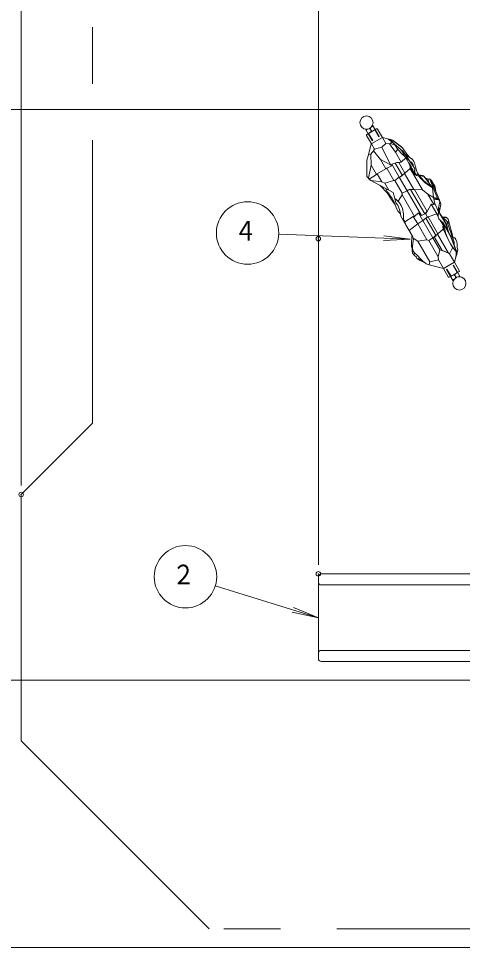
# Model space of a CAD drawing. Units: millimetres on the paper, scale 1:60. Extents: x 0 to 420, y -297 to 594.
# Drawn here: x 53.3 to 103.1, y 420.9 to 525.1 of the extents above; entities that cross this region are included whole.
import ezdxf
from ezdxf.enums import TextEntityAlignment as Align

# ---------------------------------------------------------------- set-up
doc = ezdxf.new("R2010")
doc.units = ezdxf.units.MM
doc.header["$PDMODE"] = 32
doc.header["$PDSIZE"] = 0.5
doc.linetypes.add('USER3', pattern=[63.5, 31.75, -6.35, 6.35, -6.35, 6.35, -6.35])
doc.layers.add('LY_1', color=7, linetype='Continuous', lineweight=18)
doc.styles.add('ＭＳ ゴシック', font='')
doc.styles.get('ＭＳ ゴシック').set_extended_font_data('MS Gothic')

msp = doc.modelspace()

# ---------------------------------------------------------------- linework, layer by layer
at = {"layer": 'LY_1'}
for p, q in [((53.59, 472.661), (53.59, 561.453)), ((86.923, 463.763), (86.923, 552.891)), ((184.573, 514.839), (44.546, 514.839)), ((93.455, 512.695), (92.358, 512.061)), ((92.869, 511.009), (92.327, 511.948)), ((94.038, 511.684), (92.941, 511.051)), ((94.11, 511.726), (93.569, 512.664)), ((94.106, 511.724), (94.038, 511.684)), ((94.106, 511.724), (94.11, 511.726)), ((94.493, 511.054), (94.106, 511.724)), ((94.113, 511.721), (94.106, 511.724)), ((94.12, 511.723), (94.11, 511.726)), ((94.113, 511.721), (94.11, 511.726)), ((94.112, 511.724), (94.12, 511.723)), ((94.681, 511.574), (94.12, 511.723)), ((92.866, 511), (92.532, 509.76)), ((92.869, 511.009), (92.866, 511)), ((92.866, 511), (92.87, 511.007)), ((92.869, 511.009), (92.873, 511.012)), ((92.872, 511.004), (92.869, 511.009)), ((92.872, 511.004), (92.873, 511.012)), ((92.873, 511.012), (92.941, 511.051)), ((92.873, 511.012), (93.215, 510.419)), ((93.215, 510.419), (94.051, 510.618)), ((94.051, 510.618), (94.493, 511.054)), ((95, 508.635), (94.051, 510.618)), ((94.681, 511.574), (94.904, 511.515)), ((94.876, 511.472), (95.174, 511.219)), ((95.162, 511.446), (94.915, 511.511)), ((94.915, 511.511), (95.152, 511.365)), ((95.152, 511.365), (95.22, 511.276)), ((95.174, 511.219), (95.452, 510.982)), ((95.22, 511.276), (95.391, 511.038)), ((95.338, 511.359), (96.253, 510.654)), ((95.452, 510.982), (96.162, 510.379)), ((96.351, 510.538), (95.455, 511.223)), ((95.496, 510.941), (95.556, 510.857)), ((95.556, 510.857), (95.781, 510.475)), ((96.253, 510.654), (96.351, 510.538)), ((92.378, 509.186), (92.532, 509.76)), ((95.781, 510.475), (96.197, 509.971)), ((96.162, 510.379), (96.206, 510.33)), ((96.197, 509.971), (96.656, 509.558)), ((96.206, 510.33), (96.656, 509.558)), ((96.206, 510.33), (96.37, 510.219)), ((96.351, 510.538), (96.85, 509.843)), ((96.37, 510.219), (96.43, 510.143)), ((96.43, 510.143), (97.724, 508.259)), ((96.656, 509.558), (97.113, 509.151)), ((97.353, 509.358), (96.677, 509.791)), ((96.85, 509.843), (97.204, 509.451)), ((97.165, 509.475), (96.915, 509.634)), ((97.165, 509.475), (96.915, 509.634)), ((92.363, 507.343), (92.378, 509.186)), ((95.075, 508.505), (95, 508.635)), ((95.159, 508.718), (95.075, 508.505)), ((96.006, 507.251), (95.159, 508.718)), ((95.597, 508.872), (95.935, 508.928)), ((96.685, 509.509), (96.733, 509.425)), ((96.733, 509.425), (97.148, 508.703)), ((97.023, 508.921), (97.337, 508.457)), ((97.148, 508.703), (97.687, 507.765)), ((97.148, 508.703), (97.235, 508.431)), ((97.353, 509.358), (97.165, 509.475)), ((97.353, 509.358), (97.165, 509.475)), ((97.186, 509.047), (97.341, 508.95)), ((97.204, 509.451), (97.353, 509.358)), ((97.337, 508.457), (97.238, 508.547)), ((97.341, 508.95), (97.431, 508.861)), ((97.527, 509.192), (97.565, 509.138)), ((97.529, 508.725), (97.542, 508.689)), ((97.565, 509.138), (97.638, 509.033)), ((97.638, 509.033), (97.722, 508.859)), ((97.711, 508.875), (97.828, 508.434)), ((96.595, 507.684), (96.115, 507.299)), ((97.35, 508.351), (97.526, 508.087)), ((97.526, 508.087), (97.514, 508.039)), ((97.726, 508.083), (97.663, 507.807)), ((97.686, 507.764), (97.753, 508.068)), ((97.764, 508.072), (97.703, 507.742)), ((97.828, 508.434), (97.97, 507.895)), ((97.907, 507.605), (98.017, 507.582)), ((98.017, 507.582), (98.577, 507.464)), ((98.043, 507.737), (98.154, 507.578)), ((98.154, 507.578), (98.175, 507.55)), ((98.154, 507.578), (98.175, 507.55)), ((98.175, 507.55), (98.178, 507.546)), ((98.175, 507.55), (98.178, 507.546)), ((92.363, 507.343), (92.543, 507.137)), ((92.543, 507.137), (92.641, 507.034)), ((92.641, 507.034), (92.673, 506.985)), ((92.673, 506.985), (92.826, 506.902)), ((94.83, 505.807), (92.826, 506.902)), ((96.877, 505.743), (96.006, 507.251)), ((98.185, 507.392), (98.215, 507.455)), ((98.332, 507.209), (98.185, 507.392)), ((98.215, 507.455), (98.765, 506.857)), ((98.77, 507.339), (98.222, 507.456)), ((98.9, 506.646), (98.332, 507.209)), ((98.577, 507.464), (98.753, 507.361)), ((98.753, 507.361), (99.723, 506.082)), ((98.765, 506.857), (99.182, 506.521)), ((99.724, 506.058), (98.9, 506.646)), ((98.907, 507.177), (99.184, 507.061)), ((98.982, 507.05), (99.344, 507.062)), ((99.23, 506.933), (99.073, 506.952)), ((99.182, 506.521), (99.613, 506.218)), ((99.228, 506.941), (99.304, 507.063)), ((99.35, 506.557), (99.23, 506.933)), ((99.344, 507.062), (99.532, 506.979)), ((100.293, 504.879), (99.422, 507.044)), ((99.532, 506.979), (99.619, 506.856)), ((99.619, 506.856), (100.626, 504.388)), ((99.734, 506.719), (99.892, 506.445)), ((99.894, 506.441), (99.981, 506.281)), ((99.958, 506.227), (99.897, 506.436)), ((93.828, 506.354), (94.688, 505.459)), ((94.694, 505.597), (94.445, 506.017)), ((94.688, 505.459), (95.011, 504.899)), ((94.794, 505.467), (94.694, 505.597)), ((94.995, 505.187), (94.794, 505.467)), ((95.329, 505.534), (94.83, 505.807)), ((95.495, 504.885), (95.329, 505.534)), ((98.478, 502.97), (96.877, 505.743)), ((96.975, 505.809), (97.263, 505.895)), ((97.263, 505.895), (97.698, 505.873)), ((99.723, 506.082), (99.84, 504.992)), ((99.936, 506.078), (99.958, 506.227)), ((100.062, 505.907), (99.936, 506.078)), ((99.981, 506.281), (100.063, 505.898)), ((100.063, 505.898), (100.083, 505.718)), ((95.16, 504.936), (94.995, 505.187)), ((95.011, 504.899), (95.554, 504.157)), ((95.382, 504.539), (95.16, 504.936)), ((95.554, 504.157), (95.382, 504.539)), ((95.641, 504.774), (95.495, 504.885)), ((95.496, 504.88), (95.62, 504.392)), ((95.62, 504.392), (95.823, 504.106)), ((95.814, 504.628), (95.641, 504.774)), ((96.035, 504.387), (95.814, 504.628)), ((96.23, 504.088), (96.035, 504.387)), ((99.84, 504.992), (100.002, 504.319)), ((99.866, 504.975), (100.293, 504.879)), ((99.869, 504.958), (100.24, 504.753)), ((100.24, 504.753), (99.927, 504.705)), ((100.262, 504.743), (100.445, 504.717)), ((100.445, 504.717), (100.293, 504.879)), ((100.401, 503.832), (100.54, 504.498)), ((100.54, 504.498), (100.445, 504.717)), ((100.545, 504.491), (100.624, 504.344)), ((100.626, 504.388), (100.646, 504.199)), ((95.554, 504.157), (95.722, 503.668)), ((95.722, 503.668), (95.871, 503.409)), ((95.823, 504.106), (96.022, 503.622)), ((95.871, 503.409), (96.13, 503.155)), ((96.022, 503.622), (96.129, 503.157)), ((96.374, 503.75), (96.23, 504.088)), ((96.482, 503.17), (96.374, 503.75)), ((99.128, 503.398), (98.849, 503.149)), ((100.002, 504.319), (100.385, 503.432)), ((100.385, 503.432), (100.411, 503.22)), ((100.386, 503.65), (100.401, 503.832)), ((100.435, 503.361), (100.386, 503.65)), ((100.538, 503.142), (100.435, 503.361)), ((100.646, 504.199), (100.51, 503.46)), ((100.51, 503.46), (100.515, 503.302)), ((100.515, 503.302), (100.576, 503.143)), ((96.129, 503.157), (96.162, 502.905)), ((96.162, 502.905), (96.781, 501.834)), ((96.456, 502.548), (96.326, 502.621)), ((96.456, 502.548), (96.482, 503.17)), ((96.606, 502.232), (96.456, 502.548)), ((98.647, 502.411), (98.161, 503.252)), ((98.186, 503.233), (98.478, 502.97)), ((99.765, 500.474), (98.647, 502.411)), ((98.985, 502.673), (99.239, 502.806)), ((100.406, 503.2), (100.364, 502.996)), ((100.411, 503.22), (100.406, 503.2)), ((100.508, 502.532), (100.605, 502.439)), ((101.202, 502.086), (100.538, 503.142)), ((100.576, 503.143), (101.219, 502.122)), ((100.605, 502.439), (100.627, 502.418)), ((100.86, 502.171), (100.624, 502.42)), ((100.624, 502.42), (100.957, 502.09)), ((100.627, 502.418), (100.951, 502.108)), ((100.786, 502.81), (101.232, 502.772)), ((101.333, 502.323), (100.807, 502.806)), ((100.807, 502.806), (100.943, 502.732)), ((100.943, 502.732), (101.351, 502.701)), ((101.232, 502.772), (101.351, 502.701)), ((102.159, 499.98), (101.328, 502.328)), ((101.328, 502.328), (101.606, 502.076)), ((101.351, 502.701), (101.473, 502.55)), ((101.473, 502.55), (102.063, 500.468)), ((96.781, 501.834), (96.606, 502.232)), ((97.097, 501.286), (96.781, 501.834)), ((97.467, 500.645), (97.097, 501.286)), ((100.878, 501.994), (100.86, 502.171)), ((100.986, 501.326), (100.878, 501.994)), ((100.957, 502.101), (101.791, 500.657)), ((100.957, 502.09), (100.997, 501.918)), ((101.325, 500.589), (100.986, 501.326)), ((100.992, 501.968), (101.794, 500.585)), ((100.997, 501.918), (101.177, 501.034)), ((101.434, 501.274), (101.202, 502.086)), ((101.219, 502.122), (101.281, 501.976)), ((101.281, 501.976), (101.522, 501.122)), ((101.522, 501.122), (101.434, 501.274)), ((82.481, 500.864), (97.235, 500.3)), ((97.235, 500.3), (94.239, 500.153)), ((97.235, 500.3), (94.258, 500.676)), ((97.414, 500.738), (97.388, 499.64)), ((97.571, 500.411), (97.55, 500.447)), ((97.571, 500.411), (97.558, 500.416)), ((100.555, 499.106), (99.765, 500.474)), ((100.335, 500.908), (99.932, 500.555)), ((101.177, 501.034), (101.362, 500.547)), ((101.752, 499.802), (101.325, 500.589)), ((101.362, 500.547), (101.72, 499.84)), ((101.791, 500.657), (102.395, 499.047)), ((101.794, 500.585), (102.322, 499.157)), ((102.063, 500.468), (102.216, 500.442)), ((102.216, 500.442), (102.35, 500.274)), ((102.35, 500.274), (102.45, 500.002)), ((97.388, 499.64), (97.384, 499.476)), ((97.384, 499.476), (97.413, 499.33)), ((97.388, 499.636), (97.506, 499.674)), ((97.418, 499.493), (97.388, 499.636)), ((97.413, 499.33), (97.459, 499.247)), ((97.479, 499.403), (97.418, 499.493)), ((97.459, 499.247), (97.429, 498.976)), ((97.442, 499.277), (97.479, 499.403)), ((97.492, 499.501), (97.459, 499.247)), ((97.492, 499.501), (97.459, 499.247)), ((97.486, 499.307), (97.492, 499.501)), ((97.513, 499.134), (97.486, 499.307)), ((97.492, 499.505), (97.572, 500.121)), ((97.572, 498.977), (97.513, 499.134)), ((101.98, 499.424), (101.752, 499.802)), ((102.298, 498.999), (101.98, 499.424)), ((102.16, 499.704), (102.159, 499.98)), ((102.322, 499.157), (102.3, 499.007)), ((102.551, 499.16), (102.44, 498.639)), ((102.45, 500.002), (102.499, 499.796)), ((102.499, 499.796), (102.503, 499.381)), ((102.503, 499.381), (102.551, 499.16)), ((97.429, 498.976), (97.491, 498.753)), ((97.491, 498.753), (97.678, 498.518)), ((97.713, 498.783), (97.572, 498.977)), ((97.678, 498.518), (97.713, 498.783)), ((97.678, 498.518), (97.949, 498.273)), ((98.038, 498.465), (97.713, 498.783)), ((97.949, 498.273), (97.969, 498.151)), ((97.969, 498.151), (98.36, 497.929)), ((98.36, 498.138), (98.038, 498.465)), ((98.65, 497.827), (98.104, 498.128)), ((98.65, 497.827), (98.36, 498.138)), ((100.555, 499.106), (100.36, 498.329)), ((100.36, 498.329), (100.385, 498)), ((100.809, 499.036), (100.555, 499.106)), ((101.151, 498.916), (100.809, 499.036)), ((100.809, 499.036), (101.51, 498.739)), ((101.51, 498.739), (101.151, 498.916)), ((101.647, 498.662), (101.51, 498.739)), ((102.19, 497.723), (101.647, 498.662)), ((102.194, 497.725), (102.345, 498.288)), ((102.377, 498.85), (102.298, 498.999)), ((102.44, 498.639), (102.344, 498.283)), ((102.344, 498.283), (102.395, 498.623)), ((102.395, 498.624), (102.345, 498.288)), ((102.395, 498.623), (102.377, 498.85)), ((102.395, 499.047), (102.397, 498.639)), ((102.44, 498.639), (102.431, 498.605)), ((98.36, 497.929), (98.934, 497.604)), ((98.934, 497.604), (98.65, 497.827)), ((99.035, 497.547), (98.934, 497.604)), ((99.037, 497.546), (99.128, 497.495)), ((99.128, 497.495), (99.228, 497.468)), ((99.349, 497.436), (99.231, 497.467)), ((99.349, 497.436), (100.952, 497.009)), ((100.385, 498), (100.956, 497.011)), ((100.956, 497.011), (101.024, 497.05)), ((102.121, 497.684), (101.024, 497.05)), ((102.194, 497.725), (102.121, 497.684)), ((102.735, 496.787), (102.194, 497.725)), ((100.956, 497.011), (100.947, 497.018)), ((101.494, 496.07), (100.947, 497.018)), ((101.608, 496.04), (102.705, 496.673)), ((75.364, 461.404), (86.923, 457.846)), ((86.923, 457.846), (84.144, 458.975)), ((86.923, 457.846), (83.99, 458.476)), ((134.573, 450.854), (44.546, 450.854)), ((121.839, 420.854), (36.292, 420.854))]:
    msp.add_line(p, q, dxfattribs=at)
at = {"layer": 'LY_1', "linetype": 'USER3'}
for p, q in [((61.58, 479.651), (61.58, 526.122)), ((53.59, 471.661), (61.58, 479.651)), ((53.59, 444.032), (53.59, 471.661)), ((74.692, 422.93), (53.59, 444.032)), ((120.763, 422.93), (74.692, 422.93))]:
    msp.add_line(p, q, dxfattribs=at)
at = {"layer": 'LY_1', "lineweight": 9}
for p, q in [((92.68, 512.737), (92.85, 512.441)), ((92.709, 512.754), (92.879, 512.458)), ((92.982, 513.047), (93.028, 513.073)), ((92.982, 513.047), (93.032, 512.96)), ((93.01, 513.106), (93.757, 511.811)), ((93.032, 512.96), (93.078, 512.987)), ((92.224, 512.652), (92.972, 511.357)), ((92.289, 512.647), (92.243, 512.62)), ((92.289, 512.647), (92.339, 512.56)), ((92.339, 512.56), (92.293, 512.533)), ((92.512, 512.155), (92.558, 512.181)), ((92.836, 512.375), (92.558, 512.181)), ((92.558, 512.181), (93.018, 511.384)), ((92.76, 511.832), (92.714, 511.805)), ((92.86, 511.658), (92.814, 511.632)), ((92.944, 512.438), (93.251, 512.581)), ((93.297, 512.608), (93.251, 512.581)), ((93.251, 512.581), (93.711, 511.784)), ((93.453, 512.232), (93.499, 512.258)), ((93.553, 512.058), (93.599, 512.085)), ((93.757, 511.811), (93.711, 511.784)), ((92.972, 511.357), (93.018, 511.384)), ((94.493, 511.054), (94.899, 511.023)), ((95, 511.056), (94.899, 511.023)), ((94.899, 511.023), (95.564, 510.073)), ((95.174, 511.219), (95, 511.056)), ((95.585, 510.8), (95, 511.056)), ((92.827, 509.85), (92.532, 509.76)), ((92.827, 509.85), (93.115, 510.208)), ((92.843, 508.6), (92.827, 509.85)), ((93.115, 510.208), (93.215, 510.419)), ((93.115, 510.208), (93.89, 509.244)), ((95.564, 510.073), (95.853, 510.389)), ((95.564, 510.073), (96.213, 508.949)), ((92.543, 507.137), (92.843, 508.6)), ((93.446, 507.555), (92.843, 508.6)), ((93.89, 509.244), (95, 508.635)), ((93.89, 509.244), (94.503, 508.183)), ((95.557, 508.851), (95.159, 508.718)), ((95.744, 508.901), (95.557, 508.851)), ((96.361, 507.457), (95.557, 508.851)), ((95.935, 508.928), (95.744, 508.901)), ((95.935, 508.928), (96.213, 508.949)), ((95.935, 508.928), (96.632, 507.72)), ((96.213, 508.949), (96.733, 509.425)), ((97.19, 508.621), (97.148, 508.703)), ((97.219, 508.547), (97.19, 508.621)), ((97.234, 508.484), (97.219, 508.547)), ((97.469, 508.806), (97.431, 508.861)), ((97.521, 508.738), (97.469, 508.806)), ((97.57, 508.484), (97.543, 508.684)), ((93.446, 507.555), (92.641, 507.034)), ((93.515, 507.633), (93.446, 507.555)), ((94.503, 508.183), (93.515, 507.633)), ((94.031, 506.738), (93.515, 507.633)), ((94.503, 508.183), (94.587, 508.267)), ((94.587, 508.267), (95.075, 508.505)), ((94.587, 508.267), (95.373, 506.906)), ((96.613, 507.703), (96.595, 507.684)), ((96.595, 507.684), (97.637, 505.878)), ((96.632, 507.72), (96.613, 507.703)), ((96.632, 507.72), (97.206, 508.241)), ((97.235, 508.431), (97.206, 508.241)), ((97.206, 508.241), (98.589, 505.846)), ((97.235, 508.431), (97.234, 508.484)), ((97.634, 507.735), (97.235, 508.431)), ((97.729, 507.831), (97.723, 507.852)), ((98.128, 507.56), (98.154, 507.578)), ((92.826, 506.902), (94.031, 506.738)), ((94.383, 506.58), (94.031, 506.738)), ((94.383, 506.58), (95.373, 506.906)), ((94.83, 505.807), (94.383, 506.58)), ((95.373, 506.906), (95.484, 506.888)), ((95.484, 506.888), (96.006, 507.251)), ((95.484, 506.888), (96.313, 505.453)), ((96.115, 507.299), (96.006, 507.251)), ((96.115, 507.299), (96.246, 507.369)), ((96.246, 507.369), (96.361, 507.457)), ((98.185, 507.392), (98.075, 507.415)), ((98.193, 507.403), (98.185, 507.392)), ((98.193, 507.403), (98.185, 507.392)), ((98.2, 507.413), (98.193, 507.403)), ((98.2, 507.413), (98.193, 507.403)), ((98.206, 507.422), (98.2, 507.413)), ((98.206, 507.422), (98.2, 507.413)), ((98.211, 507.431), (98.206, 507.422)), ((98.211, 507.431), (98.206, 507.422)), ((98.214, 507.438), (98.211, 507.431)), ((98.214, 507.438), (98.211, 507.431)), ((98.215, 507.445), (98.214, 507.438)), ((98.215, 507.445), (98.214, 507.438)), ((98.215, 507.455), (98.216, 507.451)), ((98.215, 507.455), (98.216, 507.451)), ((98.216, 507.451), (98.215, 507.445)), ((98.216, 507.451), (98.215, 507.445)), ((99.686, 506.692), (99.734, 506.719)), ((99.808, 506.396), (99.892, 506.445)), ((96.313, 505.453), (96.307, 505.287)), ((96.313, 505.453), (96.877, 505.743)), ((96.975, 505.809), (96.877, 505.743)), ((97.11, 505.873), (96.975, 505.809)), ((97.263, 505.895), (97.11, 505.873)), ((98.849, 503.149), (97.263, 505.895)), ((97.637, 505.878), (97.668, 505.875)), ((97.668, 505.875), (97.698, 505.873)), ((98.589, 505.846), (97.698, 505.873)), ((97.698, 505.873), (99.128, 503.398)), ((98.589, 505.846), (99.205, 505.356)), ((99.933, 506.093), (99.949, 506.09)), ((95.89, 504.556), (96.307, 505.287)), ((96.307, 505.287), (97.719, 502.842)), ((99.205, 505.356), (99.864, 504.215)), ((99.84, 504.992), (99.205, 505.356)), ((99.04, 503.279), (99.128, 503.398)), ((99.128, 503.398), (99.589, 504.238)), ((99.864, 504.215), (99.589, 504.238)), ((99.589, 504.238), (100.218, 503.148)), ((99.864, 504.215), (100.002, 504.319)), ((100.378, 503.463), (100.378, 503.463)), ((96.631, 502.236), (96.504, 502.456)), ((96.631, 502.236), (97.573, 502.864)), ((97.719, 502.842), (97.573, 502.864)), ((97.573, 502.864), (98.065, 502.012)), ((97.719, 502.842), (98.161, 503.252)), ((98.065, 502.012), (98.647, 502.411)), ((98.161, 503.252), (98.186, 503.233)), ((98.478, 502.97), (98.849, 503.149)), ((98.66, 502.413), (98.647, 502.411)), ((98.985, 502.673), (98.66, 502.413)), ((98.849, 503.149), (98.888, 503.17)), ((98.888, 503.17), (98.926, 503.195)), ((98.926, 503.195), (99.04, 503.279)), ((99.168, 502.776), (98.926, 503.195)), ((99.073, 502.732), (98.985, 502.673)), ((100.128, 500.694), (98.985, 502.673)), ((99.168, 502.776), (99.073, 502.732)), ((99.203, 502.792), (99.168, 502.776)), ((99.239, 502.806), (99.203, 502.792)), ((100.218, 503.148), (99.239, 502.806)), ((99.239, 502.806), (100.335, 500.908)), ((100.406, 503.2), (100.209, 503.125)), ((100.218, 503.148), (100.209, 503.125)), ((100.209, 503.125), (100.353, 502.875)), ((100.605, 502.439), (100.875, 501.971)), ((100.732, 502.31), (100.627, 502.418)), ((100.811, 502.213), (100.732, 502.31)), ((96.602, 502.243), (96.631, 502.236)), ((98.065, 502.012), (97.097, 501.286)), ((98.065, 502.012), (99.098, 500.224)), ((100.926, 501.43), (100.335, 500.908)), ((100.862, 502.128), (100.811, 502.213)), ((100.884, 502.058), (100.862, 502.128)), ((100.895, 501.759), (100.926, 501.43)), ((100.926, 501.43), (100.986, 501.326)), ((98.087, 500.083), (97.571, 500.411)), ((99.098, 500.224), (98.087, 500.083)), ((99.098, 500.224), (99.304, 500.158)), ((99.304, 500.158), (99.765, 500.474)), ((99.932, 500.555), (99.765, 500.474)), ((99.932, 500.555), (100.036, 500.616)), ((100.809, 499.036), (99.932, 500.555)), ((100.036, 500.616), (100.128, 500.694)), ((100.31, 500.885), (100.286, 500.86)), ((100.286, 500.86), (101.51, 498.739)), ((100.335, 500.908), (100.31, 500.885)), ((101.801, 500.586), (101.794, 500.585)), ((101.801, 500.586), (101.794, 500.585)), ((101.807, 500.586), (101.801, 500.586)), ((101.807, 500.586), (101.801, 500.586)), ((101.812, 500.586), (101.807, 500.586)), ((101.812, 500.586), (101.807, 500.586)), ((101.817, 500.586), (101.812, 500.586)), ((101.817, 500.586), (101.812, 500.586)), ((101.82, 500.585), (101.817, 500.586)), ((101.82, 500.585), (101.817, 500.586)), ((101.823, 500.584), (101.82, 500.585)), ((101.823, 500.584), (101.82, 500.585)), ((101.825, 500.582), (101.823, 500.584)), ((101.825, 500.582), (101.823, 500.584)), ((101.826, 500.581), (101.825, 500.582)), ((101.826, 500.581), (101.825, 500.582)), ((99.425, 497.765), (98.087, 500.083)), ((99.304, 500.158), (100.36, 498.329)), ((101.99, 499.408), (101.647, 498.662)), ((99.349, 497.436), (99.425, 497.765)), ((100.385, 498), (99.425, 497.765)), ((102.091, 497.377), (102.044, 497.35)), ((102.505, 496.553), (102.044, 497.35)), ((102.838, 496.082), (102.091, 497.377)), ((102.203, 497.076), (102.249, 497.103)), ((101.305, 496.924), (101.352, 496.95)), ((102.053, 495.629), (101.305, 496.924)), ((101.812, 496.153), (101.352, 496.95)), ((101.51, 496.676), (101.464, 496.649)), ((101.61, 496.503), (101.564, 496.476)), ((101.766, 496.127), (101.812, 496.153)), ((102.119, 496.297), (101.812, 496.153)), ((102.354, 495.981), (102.183, 496.276)), ((102.383, 495.997), (102.212, 496.293)), ((102.227, 496.359), (102.505, 496.553)), ((102.303, 496.903), (102.349, 496.93)), ((102.551, 496.58), (102.505, 496.553)), ((102.723, 496.175), (102.769, 496.201)), ((102.773, 496.088), (102.723, 496.175)), ((102.773, 496.088), (102.819, 496.115)), ((102.03, 495.775), (101.984, 495.748)), ((102.08, 495.688), (102.03, 495.775)), ((102.08, 495.688), (102.034, 495.661)), ((87.256, 462.763), (135.173, 462.763)), ((86.923, 453.263), (86.923, 462.43)), ((87.256, 461.513), (135.173, 461.513)), ((87.256, 454.18), (135.173, 454.18)), ((87.256, 452.93), (135.173, 452.93))]:
    msp.add_line(p, q, dxfattribs=at)
for centre in [(92.323, 513.388), (102.74, 495.346)]:
    msp.add_circle(centre, 0.743, dxfattribs=at)
at = {"layer": 'LY_1'}
for centre in [(78.984, 500.998), (72.019, 462.434)]:
    msp.add_circle(centre, 3.5, dxfattribs=at)
at = {"layer": 'LY_1', "lineweight": 9}
for centre, radius, start, end in [((92.982, 513.047), 0.1, 238.73536, 300), ((92.289, 512.647), 0.1, 300, 1.26464), ((92.807, 512.416), 0.05, 304.96974, 30), ((92.923, 512.483), 0.05, 210, 295.03026), ((95.036, 510.977), 0.486, 30.44801, 74.99252), ((96.044, 510.242), 0.181, 20.81234, 49.30191), ((96.206, 510.272), 0.0353, 33.1488, 77.86646), ((96.415, 510.11), 0.0365, 35.10912, 65.71661), ((96.657, 509.744), 0.0504, 4.50385, 49.84554), ((96.811, 508.909), 0.694, 315.75132, 319.32914), ((98.212, 508.068), 0.667, 209.88238, 258.13203), ((98.842, 505.65), 2.41, 118.63289, 120.06641), ((97.502, 508.164), 0.237, 342.84923, 34.07812), ((97.525, 508.135), 0.235, 343.58767, 34.05176), ((98.454, 508.022), 0.75, 194.80887, 210.27158), ((97.949, 507.257), 0.332, 36.73018, 78.12089), ((98.535, 507.189), 0.278, 38.34561, 77.77256), ((98.723, 507.277), 0.0899, 37.12824, 70.46827), ((99.996, 504.664), 0.266, 18.01194, 69.22046), ((100.173, 504.614), 0.29, 20.71135, 65.64937), ((100.451, 504.654), 0.0634, 35.08145, 95.39789), ((100.529, 504.449), 0.068, 32.88475, 92.13432), ((100.118, 503.553), 0.401, 350.82748, 45.09198), ((101.71, 500.617), 0.0897, 339.56354, 26.4419), ((101.951, 498.868), 0.475, 351.76225, 38.51383), ((102.072, 498.926), 0.345, 20.47184, 43.4081), ((102.14, 496.251), 0.05, 30, 115.03026), ((102.255, 496.318), 0.05, 124.96974, 210), ((102.773, 496.088), 0.1, 120, 181.26464), ((102.08, 495.688), 0.1, 58.73536, 120), ((87.256, 462.43), 0.333, 90, 180), ((87.256, 461.846), 0.333, 180, 270), ((87.256, 453.846), 0.333, 90, 180), ((87.256, 453.263), 0.333, 180, 270)]:
    msp.add_arc(centre, radius, start, end, dxfattribs=at)
at = {"layer": 'LY_1'}
for centre, radius, start, end in [((93.496, 512.623), 0.0833, 30, 119.99962), ((92.399, 511.989), 0.0833, 119.99962, 210), ((94.552, 511.091), 0.5, 49.65073, 75.08414), ((95.033, 510.963), 0.5, 52.44936, 75.08414), ((95.946, 510.125), 0.333, 29.88238, 49.65073), ((96.277, 510.081), 0.167, 34.35074, 55.87079), ((97.068, 508.885), 0.553, 34.00903, 58.87354), ((97.976, 507.931), 0.333, 209.88238, 258.13203), ((97.518, 508.118), 0.25, 349.50743, 34.35074), ((98.454, 508.022), 0.5, 194.80887, 214.82522), ((98.525, 507.134), 0.333, 36.09206, 78.13203), ((155.732, 548.877), 70.484, 216.11741, 217.32901), ((99.301, 506.469), 0.5, 30, 50.58382), ((99.898, 504.943), 0.0219, 80.46715, 127.20294), ((100.202, 504.567), 0.325, 22.32986, 73.76181), ((100.318, 504.26), 0.333, 349.50743, 22.19776), ((103.636, 505.327), 3.754, 205.86153, 209.76754), ((100.087, 503.301), 0.333, 348.13203, 29.13467), ((100.087, 503.301), 0.333, 348.1354, 29.18942), ((100.853, 502.894), 0.5, 168.13203, 182.13089), ((100.853, 502.894), 0.5, 182.13089, 226.31679), ((100.084, 503.288), 0.333, 348.13338, 352.07972), ((96.746, 500.228), 0.833, 15.24889, 30), ((96.746, 500.228), 0.833, 13.02956, 15.24889), ((96.746, 500.228), 0.833, 352.59914, 13.02956), ((101.358, 500.407), 0.5, 20.3529, 30), ((108.451, 503.819), 7.811, 210.94606, 216.34581), ((102.393, 499.106), 0.167, 344.91586, 17.09551), ((101.927, 498.873), 0.5, 351.5699, 20.3529), ((99.445, 498.272), 0.833, 240.46554, 255.08414), ((101.566, 496.112), 0.0833, 210, 300.00038), ((102.663, 496.745), 0.0833, 300.00038, 30)]:
    msp.add_arc(centre, radius, start, end, dxfattribs=at)
for p in [(86.923, 500.371), (53.59, 471.661), (53.59, 471.661), (86.923, 462.763)]:
    msp.add_point(p, dxfattribs=at)

# ---------------------------------------------------------------- texts
at = {"layer": 'LY_1', "style": 'ＭＳ ゴシック', "width": 0.85}
for s, p in [('４', (77.484, 499.498)), ('２', (70.519, 460.934))]:
    msp.add_text(s, height=2.199, dxfattribs=at).set_placement(p, align=Align.BOTTOM_LEFT)

doc.saveas('drawing.dxf')
